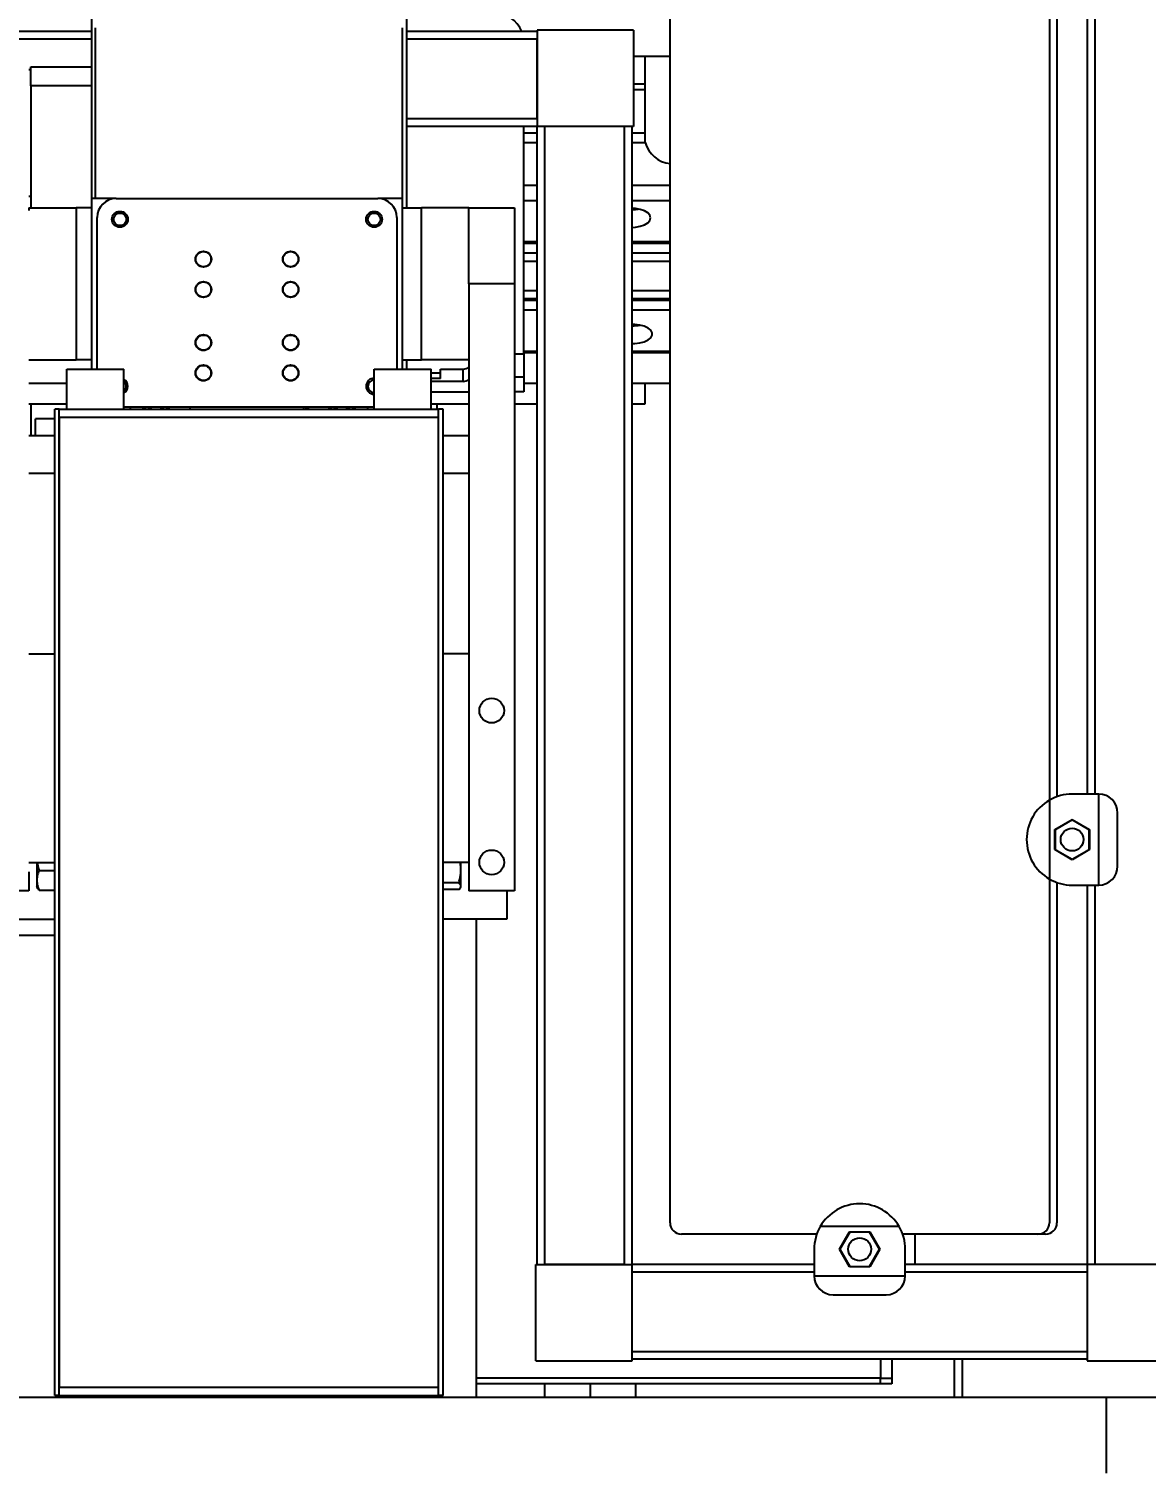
# Model space of a CAD drawing. Header units: millimetres. Extents: x 10 to 584, y 10 to 410.
# Drawn here: x 486.75 to 506.38, y 276.44 to 301.82 of the extents above; entities that cross this region are included whole.
import ezdxf

# ---------------------------------------------------------------- set-up
doc = ezdxf.new("R2010")
doc.units = ezdxf.units.MM
doc.layers.add('2', color=1, linetype='Continuous')
doc.styles.add('SLDTEXTSTYLE0', font='TXT', dxfattribs={"width": 0.7})
doc.dimstyles.new('SLDDIMSTYLE1', dxfattribs={"dimtxt": 3.5, "dimasz": 3.5, "dimexe": 0, "dimexo": 0.0625, "dimgap": 0.875, "dimtad": 1, "dimdec": 0, "dimlfac": 15, "dimrnd": 1e-09, "dimzin": 12, "dimdsep": 46, "dimtxsty": 'SLDTEXTSTYLE0', "dimsah": 1, "dimcen": 0.09, "dimadec": 0, "dimazin": 3, "dimtfac": 1, "dimtdec": 0, "dimtofl": 0, "dimtmove": 0, "dimatfit": 3, "dimfxl": 0, "dimfrac": 2, "dimtolj": 1, "dimtzin": 12, "dimarcsym": 0})

# ---------------------------------------------------------------- blocks, each defined once
blk = doc.blocks.new('_D_2')
at = {"layer": '2', "color": 1}
for p, q in [((466.283, 275.512), (466.283, 204.494)), ((511.03, 251.412), (511.03, 204.494)), ((466.283, 205.494), (511.03, 205.494))]:
    blk.add_line(p, q, dxfattribs=at)
for points in [[(466.283, 205.494), (469.783, 204.956), (469.783, 206.033)], [(511.03, 205.494), (507.53, 206.033), (507.53, 204.956)]]:
    blk.add_solid(points, dxfattribs=at)
at = {"layer": '2', "color": 1, "insert": (484.289, 210.006), "char_height": 3.5, "attachment_point": 1, "style": 'SLDTEXTSTYLE0'}
blk.add_mtext('671', dxfattribs=at)

msp = doc.modelspace()

# ---------------------------------------------------------------- linework, layer by layer
at = {"color": 7, "linetype": 'Continuous', "lineweight": 25}
for p, q in [((504.68289, 310.21883), (504.68289, 288.27114)), ((504.81622, 310.1574), (504.81622, 288.33256)), ((505.34955, 310.11165), (505.34955, 288.37832)), ((487.84955, 303.17831), (487.84955, 298.84498)), ((493.38289, 303.17831), (493.38289, 298.67831)), ((498.01622, 280.84498), (498.01622, 302.04498)), ((487.84955, 301.77832), (485.68289, 301.77832)), ((487.91622, 301.84498), (487.91622, 298.84498)), ((493.31622, 298.84498), (493.31622, 301.84498)), ((495.68289, 301.77832), (493.38289, 301.77832)), ((495.68289, 301.80498), (495.68289, 300.11165)), ((497.37622, 301.80498), (495.68289, 301.80498)), ((497.37622, 301.80498), (497.37622, 300.11165)), ((495.68289, 300.24498), (495.68289, 301.64498)), ((497.37622, 301.34498), (498.01622, 301.34498)), ((497.57266, 301.34498), (497.57266, 299.82727)), ((486.78289, 301.10317), (486.74955, 301.10317)), ((486.78289, 301.15817), (487.84955, 301.15817)), ((486.78289, 301.10317), (486.78289, 301.15817)), ((486.78289, 301.02484), (486.78289, 301.10317)), ((486.78289, 300.82484), (486.78289, 301.02484)), ((486.78289, 300.82484), (486.78289, 298.67831)), ((497.57266, 300.85103), (497.37622, 300.85103)), ((495.68289, 300.11165), (493.38289, 300.11165)), ((495.44955, 296.11165), (495.44955, 300.11165)), ((495.44955, 300.00047), (495.68289, 300.00047)), ((495.68289, 280.11165), (495.68289, 300.11165)), ((497.37622, 300.11165), (495.68289, 300.11165)), ((495.81622, 280.11165), (495.81622, 300.11165)), ((497.21622, 300.11165), (495.81622, 300.11165)), ((497.21622, 280.11165), (497.21622, 300.11165)), ((497.34955, 280.11165), (497.34955, 300.11165)), ((497.34955, 300.00047), (497.57266, 300.00047)), ((495.44955, 299.82727), (495.68289, 299.82727)), ((497.34955, 299.82727), (497.58212, 299.82727)), ((486.78289, 298.87984), (486.74955, 298.87984)), ((488.28289, 298.84498), (487.84955, 298.84498)), ((487.84955, 298.84498), (487.84955, 295.84498)), ((488.28289, 298.84498), (492.88289, 298.84498)), ((493.31622, 298.84498), (492.88289, 298.84498)), ((493.31622, 295.84498), (493.31622, 298.84498)), ((486.74955, 298.67831), (487.58289, 298.67831)), ((486.74955, 298.67831), (486.74955, 298.63117)), ((487.84955, 298.67831), (487.58289, 298.67831)), ((487.58289, 298.67831), (487.58289, 296.01165)), ((487.94955, 295.84498), (487.94955, 298.51165)), ((493.21622, 298.51165), (493.21622, 295.84498)), ((493.31622, 298.67831), (493.64955, 298.67831)), ((493.64955, 296.01165), (493.64955, 298.67831)), ((494.48289, 298.67831), (493.64955, 298.67831)), ((494.48289, 297.34498), (494.48289, 298.67831)), ((494.48289, 298.67831), (495.28289, 298.67831)), ((495.28289, 298.67831), (495.28289, 297.34498)), ((495.44955, 298.08684), (495.68289, 298.08684)), ((495.44955, 298.06005), (495.68289, 298.06005)), ((497.34955, 298.08684), (498.01622, 298.08684)), ((497.34955, 298.06005), (498.01622, 298.06005)), ((495.44955, 297.88684), (495.68289, 297.88684)), ((495.68289, 297.73684), (495.44955, 297.73684)), ((497.34955, 297.88684), (498.01622, 297.88684)), ((498.01622, 297.73684), (497.34955, 297.73684)), ((494.48289, 297.34498), (494.48289, 286.67831)), ((495.28289, 297.34498), (494.48289, 297.34498)), ((495.28289, 297.34498), (495.28289, 286.67831)), ((495.44955, 297.22961), (495.68289, 297.22961)), ((497.34955, 297.22961), (498.01622, 297.22961)), ((495.68289, 297.07961), (495.44955, 297.07961)), ((495.68289, 297.05282), (495.44955, 297.05282)), ((498.01622, 297.07961), (497.34955, 297.07961)), ((498.01622, 297.05282), (497.34955, 297.05282)), ((495.68289, 296.87961), (495.44955, 296.87961)), ((498.01622, 296.87961), (497.34955, 296.87961)), ((486.74955, 296.01165), (487.58289, 296.01165)), ((487.84955, 296.01165), (487.58289, 296.01165)), ((493.31622, 296.01165), (493.64955, 296.01165)), ((493.38289, 296.01165), (493.38289, 295.84498)), ((494.48289, 296.01165), (493.64955, 296.01165)), ((495.28289, 296.11165), (495.44955, 296.11165)), ((495.44955, 296.13615), (495.68289, 296.13615)), ((495.44955, 296.11165), (495.44955, 295.71165)), ((497.34955, 296.13615), (498.01622, 296.13615)), ((487.41622, 295.14498), (487.41622, 295.84498)), ((487.41622, 295.84498), (488.41622, 295.84498)), ((488.41622, 295.14498), (488.41622, 295.84498)), ((492.81622, 295.14498), (492.81622, 295.84498)), ((492.81622, 295.84498), (493.81622, 295.84498)), ((493.81622, 295.14498), (493.81622, 295.84498)), ((493.98289, 295.77273), (493.81622, 295.77273)), ((493.98289, 295.68112), (493.81622, 295.68112)), ((493.98289, 295.84778), (494.38289, 295.84778)), ((493.98289, 295.68112), (493.98289, 295.84778)), ((494.38289, 295.63112), (494.38289, 295.84778)), ((495.44955, 295.71165), (495.44955, 295.44498)), ((486.74955, 295.60042), (487.41622, 295.60042)), ((494.38289, 295.63112), (493.81622, 295.63112)), ((494.48289, 295.44348), (493.81622, 295.44348)), ((495.44955, 295.44498), (495.28289, 295.44498)), ((495.44955, 295.60042), (495.68289, 295.60042)), ((497.34955, 295.60042), (498.01622, 295.60042)), ((497.57266, 295.60042), (497.57266, 295.22911)), ((487.41622, 295.22911), (486.74955, 295.22911)), ((486.78289, 295.22911), (486.78289, 294.67832)), ((492.81622, 295.17831), (488.41622, 295.17831)), ((488.53289, 295.14498), (488.53289, 295.17831)), ((488.80645, 295.14498), (488.7396, 295.17831)), ((488.89628, 295.14498), (488.83855, 295.17831)), ((489.12722, 295.17831), (489.06949, 295.14498)), ((489.57418, 295.16938), (489.55627, 295.17831)), ((489.58289, 295.14498), (489.58289, 295.17831)), ((491.58289, 295.14498), (491.58289, 295.17831)), ((492.07312, 295.14498), (492.00627, 295.17831)), ((492.16295, 295.14498), (492.10522, 295.17831)), ((492.39389, 295.17831), (492.33616, 295.14498)), ((492.69955, 295.17831), (492.69955, 295.14498)), ((494.48289, 295.22911), (493.81622, 295.22911)), ((493.91622, 295.22911), (493.91622, 295.14498)), ((495.68289, 295.22911), (495.28289, 295.22911)), ((497.57266, 295.22911), (497.34955, 295.22911)), ((487.20289, 294.97498), (486.86622, 294.97498)), ((486.86622, 294.88619), (486.86622, 294.97498)), ((487.20289, 277.81165), (487.20289, 295.14498)), ((487.28289, 295.14498), (487.20289, 295.14498)), ((487.28289, 295.14498), (493.94955, 295.14498)), ((487.28289, 277.81165), (487.28289, 295.14498)), ((493.94955, 294.99831), (487.28289, 294.99831)), ((487.28289, 294.99831), (487.28289, 277.95831)), ((494.02955, 295.14498), (493.94955, 295.14498)), ((493.94955, 277.81165), (493.94955, 295.14498)), ((493.94955, 277.95831), (493.94955, 294.99831)), ((494.02955, 277.81165), (494.02955, 295.14498)), ((486.74955, 294.67832), (487.20289, 294.67832)), ((486.86622, 294.67832), (486.86622, 294.88619)), ((494.02955, 294.67832), (494.48289, 294.67832)), ((486.74955, 290.84498), (487.20289, 290.84498)), ((494.48289, 290.84498), (494.02955, 290.84498)), ((494.48289, 290.84498), (494.48289, 287.17831)), ((505.54955, 288.37832), (505.08289, 288.37832)), ((505.54955, 286.77832), (505.54955, 288.37832)), ((504.68289, 288.27114), (504.68289, 286.8855)), ((504.77622, 287.75537), (505.08289, 287.93243)), ((505.08273, 287.92473), (504.78281, 287.75139)), ((505.38281, 287.75166), (505.08273, 287.92473)), ((505.08289, 287.93243), (505.38955, 287.75537)), ((505.88289, 287.11165), (505.88289, 288.04498)), ((504.77622, 287.40126), (504.77622, 287.75537)), ((504.78281, 287.75139), (504.78296, 287.40498)), ((505.38296, 287.40525), (505.38281, 287.75166)), ((505.38955, 287.75537), (505.38955, 287.40126)), ((505.08289, 287.22421), (504.77622, 287.40126)), ((504.78296, 287.40498), (505.08304, 287.23191)), ((505.38955, 287.40126), (505.08289, 287.22421)), ((505.08304, 287.23191), (505.38296, 287.40525)), ((486.74955, 287.17831), (487.20289, 287.17831)), ((486.88955, 287.17831), (486.88955, 286.86398)), ((494.48289, 287.17831), (494.02955, 287.17831)), ((494.34289, 287.05567), (494.33163, 287.17831)), ((494.34289, 287.05567), (494.34289, 287.17831)), ((494.34289, 286.75706), (494.34289, 287.05567)), ((486.74955, 287.01165), (486.74955, 286.67831)), ((486.88955, 286.86398), (486.88955, 286.75696)), ((486.92826, 287.0362), (487.20289, 287.0362)), ((494.30418, 286.81571), (494.02955, 286.81571)), ((504.68289, 286.8855), (504.68289, 280.84498)), ((504.81622, 286.82407), (504.81622, 280.84498)), ((486.74955, 286.67831), (485.94955, 286.67831)), ((486.92826, 286.69177), (486.88955, 286.75696)), ((486.88955, 286.75696), (486.88955, 286.74498)), ((486.88955, 286.74498), (486.90066, 286.72574)), ((486.92826, 286.69177), (486.90179, 286.72639)), ((486.92826, 286.69177), (487.20289, 286.69177)), ((494.30418, 286.69841), (494.02955, 286.69841)), ((494.33569, 286.73252), (494.34289, 286.74498)), ((494.34289, 286.74498), (494.34289, 286.75706)), ((495.28289, 286.67831), (494.48289, 286.67831)), ((495.14955, 286.67831), (495.14955, 286.17832)), ((505.08289, 286.77832), (505.54955, 286.77832)), ((505.34955, 286.77832), (505.34955, 280.11165)), ((486.08289, 286.17832), (487.20289, 286.17832)), ((495.14955, 286.17832), (494.02955, 286.17832)), ((494.61622, 277.77832), (494.61622, 286.17832)), ((484.24955, 285.89932), (487.20289, 285.89932)), ((502.04237, 280.77832), (500.65673, 280.77832)), ((500.59531, 280.64498), (498.21622, 280.64498)), ((500.99545, 280.37832), (501.1725, 280.68498)), ((501.17622, 280.67824), (501.00314, 280.37816)), ((501.1725, 280.68498), (501.52661, 280.68498)), ((501.52263, 280.67839), (501.17622, 280.67824)), ((501.69596, 280.37847), (501.52263, 280.67839)), ((501.52661, 280.68498), (501.70366, 280.37832)), ((504.48289, 280.64498), (502.1038, 280.64498)), ((502.31622, 280.64498), (502.31622, 280.11165)), ((504.61622, 280.64498), (504.48289, 280.64498)), ((500.54955, 280.37832), (500.54955, 279.91165)), ((501.1725, 280.07165), (500.99545, 280.37832)), ((501.00314, 280.37816), (501.17648, 280.07824)), ((501.52289, 280.07839), (501.69596, 280.37847)), ((501.70366, 280.37832), (501.52661, 280.07165)), ((502.14955, 279.91165), (502.14955, 280.37832)), ((495.65622, 278.41832), (495.65622, 280.11165)), ((495.65622, 280.11165), (497.34955, 280.11165)), ((497.21622, 280.11165), (495.81622, 280.11165)), ((500.54955, 280.11165), (497.34955, 280.11165)), ((497.34955, 278.41832), (497.34955, 280.11165)), ((497.34955, 278.57832), (497.34955, 279.97832)), ((501.52661, 280.07165), (501.1725, 280.07165)), ((501.17648, 280.07824), (501.52289, 280.07839)), ((505.34955, 280.11165), (502.14955, 280.11165)), ((507.04289, 280.11165), (505.34955, 280.11165)), ((505.34955, 280.11165), (505.34955, 278.41832)), ((500.54955, 279.91165), (502.14955, 279.91165)), ((500.88289, 279.57832), (501.81622, 279.57832)), ((505.34955, 278.57832), (497.34955, 278.57832)), ((505.34955, 278.44498), (497.34955, 278.44498)), ((501.91622, 278.44498), (501.91622, 278.11165)), ((503.01622, 277.77832), (503.01622, 278.44498)), ((503.14955, 278.44498), (503.14955, 277.77832)), ((495.65622, 278.41832), (497.34955, 278.41832)), ((505.34955, 278.41832), (507.04289, 278.41832)), ((487.28289, 277.95831), (493.94955, 277.95831)), ((501.71622, 278.11165), (494.61622, 278.11165)), ((501.71622, 278.01165), (494.61622, 278.01165)), ((495.81622, 277.77832), (495.81622, 278.01165)), ((496.61622, 277.77832), (496.61622, 278.01165)), ((497.41622, 277.77832), (497.41622, 278.01165)), ((501.71622, 278.01165), (501.71622, 278.11165)), ((501.71622, 278.11165), (501.91622, 278.11165)), ((501.91622, 278.01165), (501.71622, 278.01165)), ((501.91622, 278.11165), (501.91622, 278.01165)), ((472.34955, 277.77832), (505.68289, 277.77832)), ((487.28289, 277.81165), (487.20289, 277.81165)), ((487.28289, 277.81165), (493.94955, 277.81165)), ((487.41622, 277.77832), (487.41622, 277.81165)), ((493.08289, 277.77832), (493.08289, 277.81165)), ((493.81622, 277.77832), (493.81622, 277.81165)), ((494.02955, 277.81165), (493.94955, 277.81165)), ((505.68289, 277.77832), (507.01622, 277.77832)), ((505.68289, 277.77832), (505.68289, 276.44498))]:
    msp.add_line(p, q, dxfattribs=at)
at = {"color": 59, "linetype": 'Continuous', "lineweight": 25}
for p, q in [((505.48289, 310.11165), (505.48289, 288.37832)), ((487.84955, 301.64498), (485.68289, 301.64498)), ((495.68289, 301.64498), (493.38289, 301.64498)), ((487.84955, 300.82484), (486.78289, 300.82484)), ((497.57266, 300.75103), (497.37622, 300.75103)), ((495.68289, 300.24498), (493.38289, 300.24498)), ((495.44955, 299.07671), (495.68289, 299.07671)), ((497.34955, 299.07671), (498.01622, 299.07671)), ((495.68289, 298.80351), (495.44955, 298.80351)), ((498.01622, 298.80351), (497.34955, 298.80351)), ((495.44955, 296.16294), (495.68289, 296.16294)), ((497.34955, 296.16294), (498.01622, 296.16294)), ((495.28289, 295.71165), (495.44955, 295.71165)), ((488.74848, 295.17831), (488.813, 295.14498)), ((489.55985, 295.17831), (489.57621, 295.16811)), ((492.01514, 295.17831), (492.07967, 295.14498)), ((487.20289, 294.01165), (486.74955, 294.01165)), ((494.48289, 294.01165), (494.02955, 294.01165)), ((505.48289, 286.77832), (505.48289, 280.11165)), ((500.54955, 279.97832), (497.34955, 279.97832)), ((505.34955, 279.97832), (502.14955, 279.97832)), ((501.71622, 278.44498), (501.71622, 278.11165))]:
    msp.add_line(p, q, dxfattribs=at)
at = {"color": 7, "linetype": 'Continuous', "lineweight": 25, "flags": 128}
for points in [[(497.67266, 298.50351), (497.6603, 298.54847), (497.62414, 298.59011), (497.56685, 298.62531), (497.49269, 298.65149), (497.40715, 298.66669), (497.34955, 298.6701)], [(497.34955, 298.64869), (497.40715, 298.6521), (497.45728, 298.65939)], [(497.34955, 298.33692), (497.40715, 298.34033), (497.49269, 298.35553), (497.56685, 298.3817), (497.62414, 298.41691), (497.6603, 298.45854), (497.67266, 298.50351)], [(497.34955, 296.29668), (497.39541, 296.29667), (497.48429, 296.3059), (497.56489, 296.32678), (497.63124, 296.35776), (497.6784, 296.39654), (497.70289, 296.44025), (497.70289, 296.48564), (497.6784, 296.52934), (497.63124, 296.56813), (497.56489, 296.59911), (497.48429, 296.61999), (497.39541, 296.62922), (497.34955, 296.62921)]]:
    msp.add_lwpolyline(points, dxfattribs=at)
at = {"color": 59, "linetype": 'Continuous', "lineweight": 25, "flags": 128}
for points in [[(488.84431, 295.17831), (488.90431, 295.14568), (488.90627, 295.14498)], [(489.0595, 295.14498), (489.06147, 295.14568), (489.12146, 295.17831)], [(492.11098, 295.17831), (492.17097, 295.14568), (492.17294, 295.14498)], [(492.32617, 295.14498), (492.32813, 295.14568), (492.38813, 295.17831)]]:
    msp.add_lwpolyline(points, dxfattribs=at)
at = {"color": 7, "linetype": 'Continuous', "lineweight": 25}
for centre, radius in [((488.34955, 298.47831), 0.14), ((488.34955, 298.47831), 0.11), ((492.81622, 298.47831), 0.14), ((492.81622, 298.47831), 0.11), ((489.81622, 297.77831), 0.14), ((489.81622, 297.77831), 0.13333), ((491.34955, 297.77831), 0.14), ((491.34955, 297.77831), 0.13333), ((489.81622, 297.24498), 0.14), ((489.81622, 297.24498), 0.13333), ((491.34955, 297.24498), 0.14), ((491.34955, 297.24498), 0.13333), ((489.81622, 296.31165), 0.14), ((489.81622, 296.31165), 0.13333), ((491.34955, 296.31165), 0.14), ((491.34955, 296.31165), 0.13333), ((489.81622, 295.77831), 0.14), ((489.81622, 295.77831), 0.13333), ((491.34955, 295.77831), 0.14), ((491.34955, 295.77831), 0.13333), ((494.88289, 289.84498), 0.21667), ((505.08289, 287.57832), 0.2), ((494.88289, 287.17831), 0.21667), ((501.34955, 280.37832), 0.2)]:
    msp.add_circle(centre, radius, dxfattribs=at)
for centre, radius, start, end in [((494.91622, 301.57832), 0.53333, 22.024313, 90), ((498.06988, 299.96166), 0.50593, 195.404339, 263.911892), ((488.28289, 298.51165), 0.33333, 90, 180), ((492.88289, 298.51165), 0.33333, 0, 90), ((497.37351, 297.24642), 0.63842, 267.849249, 280.568921), ((492.81622, 295.54498), 0.14, 90, 180), ((494.38526, 295.98916), 0.1414, 269.038669, 313.666157), ((488.34955, 295.54498), 0.14, 298.43689, 61.56311), ((488.34955, 295.54498), 0.11, 0, 52.694799), ((488.34955, 295.54498), 0.11, 307.305201, 0), ((492.81622, 295.54498), 0.14, 180, 270), ((492.81622, 295.54498), 0.11, 90, 270), ((494.3849, 295.7734), 0.1423, 269.187769, 313.517057), ((505.08289, 287.57832), 0.8, 90, 120), ((505.54955, 288.04498), 0.33333, 0, 90), ((505.08289, 287.57832), 0.8, 120, 240), ((505.54955, 287.11165), 0.33333, 270, 0), ((505.08289, 287.57832), 0.8, 240, 270), ((501.34955, 280.37832), 0.8, 30, 150), ((498.21622, 280.84498), 0.2, 180, 270), ((501.34955, 280.37832), 0.8, 150, 180), ((501.34955, 280.37832), 0.8, 0, 30), ((504.48289, 280.84498), 0.2, 270, 0), ((504.61622, 280.84498), 0.2, 270, 0), ((500.88289, 279.91165), 0.33333, 180, 270), ((501.81622, 279.91165), 0.33333, 270, 0)]:
    msp.add_arc(centre, radius, start, end, dxfattribs=at)
at = {"color": 59, "linetype": 'Continuous', "lineweight": 25}
for points in [[(489.15353, 295.14498), (489.15554, 295.14533), (489.18006, 295.14957), (489.20493, 295.16162), (489.22257, 295.17764), (489.22331, 295.17831)], [(491.60353, 295.14498), (491.60554, 295.14533), (491.63006, 295.14957), (491.65493, 295.16162), (491.67257, 295.17764), (491.67331, 295.17831)], [(492.42019, 295.14498), (492.42221, 295.14533), (492.44673, 295.14957), (492.4716, 295.16162), (492.48923, 295.17764), (492.48997, 295.17831)]]:
    msp.add_open_spline(points, degree=3, knots=[0, 0, 0, 0, 0.07909191, 0.96144589, 1, 1, 1, 1], dxfattribs=at)
at = {"color": 7, "linetype": 'Continuous', "lineweight": 25}
for points, knots in [([(489.22921, 295.17831), (489.22679, 295.17617), (489.20853, 295.16005), (489.18505, 295.15198), (489.1647, 295.14498)], [0, 0, 0, 0, 0.13299022, 1, 1, 1, 1]), ([(491.67921, 295.17831), (491.67679, 295.17617), (491.65853, 295.16005), (491.63505, 295.15198), (491.6147, 295.14498)], [0, 0, 0, 0, 0.13299022, 1, 1, 1, 1]), ([(492.49588, 295.17831), (492.49345, 295.17617), (492.47519, 295.16005), (492.45172, 295.15198), (492.43136, 295.14498)], [0, 0, 0, 0, 0.13299022, 1, 1, 1, 1]), ([(486.89871, 287.17831), (486.89948, 287.16815), (486.90312, 287.11981), (486.91716, 287.07309), (486.92826, 287.0362)], [0, 0, 0, 0, 0.21028514, 1, 1, 1, 1]), ([(494.30418, 286.81571), (494.31668, 286.86158), (494.33815, 286.94039), (494.34149, 287.02168), (494.34289, 287.05567)], [0, 0, 0, 0, 0.58195288, 1, 1, 1, 1]), ([(486.92826, 287.0362), (486.91576, 287.00328), (486.89429, 286.94672), (486.89095, 286.88837), (486.88955, 286.86398)], [0, 0, 0, 0, 0.581952875, 1, 1, 1, 1]), ([(486.88955, 286.86398), (486.89184, 286.83275), (486.8961, 286.7744), (486.91805, 286.71799), (486.92826, 286.69177)], [0, 0, 0, 0, 0.53525041, 1, 1, 1, 1]), ([(494.34289, 286.75706), (494.3406, 286.7677), (494.33634, 286.78757), (494.31439, 286.80678), (494.30418, 286.81571)], [0, 0, 0, 0, 0.53525041, 1, 1, 1, 1]), ([(494.30418, 286.69841), (494.31668, 286.70962), (494.33815, 286.72888), (494.34149, 286.74875), (494.34289, 286.75706)], [0, 0, 0, 0, 0.581952875, 1, 1, 1, 1])]:
    msp.add_open_spline(points, degree=3, knots=knots, dxfattribs=at)

# ---------------------------------------------------------------- dimensions: what is measured, and where the dimension line sits
at = {"layer": '2', "color": 1}
dim = msp.add_linear_dim(base=(511.02955, 205.49412), p1=(466.28289, 276.51165), p2=(511.02955, 252.41165), dimstyle='SLDDIMSTYLE1', dxfattribs=at)
dim.commit()
dim.dimension.update_dxf_attribs({"geometry": '_D_2', "text_midpoint": (488.65622, 205.49412), "dimtype": 160})

doc.saveas('drawing.dxf')
